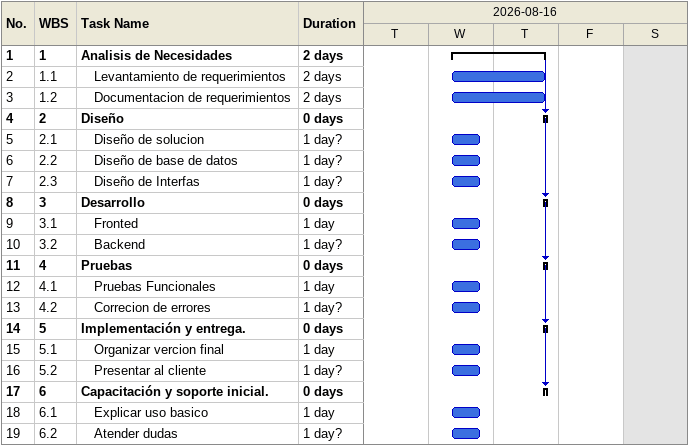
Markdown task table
| ID | WBS | Task | Duration | Start | Finish | Predecessors |
|---|---|---|---|---|---|---|
| 1 | 1 | **Analisis de Necesidades** | 2d | 2026-08-19 | 2026-08-20 |  |
| 2 | 1.1 | Levantamiento de requerimientos | 2d | 2026-08-19 | 2026-08-20 |  |
| 3 | 1.2 | Documentacion de requerimientos | 2d | 2026-08-19 | 2026-08-20 |  |
| 4 | 2 | **Diseño** | 0d | 2026-08-20 | 2026-08-20 | 1 |
| 5 | 2.1 | Diseño de solucion | 1d? | 2026-08-19 | 2026-08-19 |  |
| 6 | 2.2 | Diseño de base de datos | 1d? | 2026-08-19 | 2026-08-19 |  |
| 7 | 2.3 | Diseño de Interfas | 1d? | 2026-08-19 | 2026-08-19 |  |
| 8 | 3 | **Desarrollo** | 0d | 2026-08-20 | 2026-08-20 | 4 |
| 9 | 3.1 | Fronted | 1d | 2026-08-19 | 2026-08-19 |  |
| 10 | 3.2 | Backend | 1d? | 2026-08-19 | 2026-08-19 |  |
| 11 | 4 | **Pruebas** | 0d | 2026-08-20 | 2026-08-20 | 8 |
| 12 | 4.1 | Pruebas Funcionales | 1d | 2026-08-19 | 2026-08-19 |  |
| 13 | 4.2 | Correcion de errores | 1d? | 2026-08-19 | 2026-08-19 |  |
| 14 | 5 | **Implementación y entrega.** | 0d | 2026-08-20 | 2026-08-20 | 11 |
| 15 | 5.1 | Organizar vercion final | 1d | 2026-08-19 | 2026-08-19 |  |
| 16 | 5.2 | Presentar al cliente | 1d? | 2026-08-19 | 2026-08-19 |  |
| 17 | 6 | **Capacitación y soporte inicial.** | 0d | 2026-08-20 | 2026-08-20 | 14 |
| 18 | 6.1 | Explicar uso basico | 1d | 2026-08-19 | 2026-08-19 |  |
| 19 | 6.2 | Atender dudas | 1d? | 2026-08-19 | 2026-08-19 |  |
